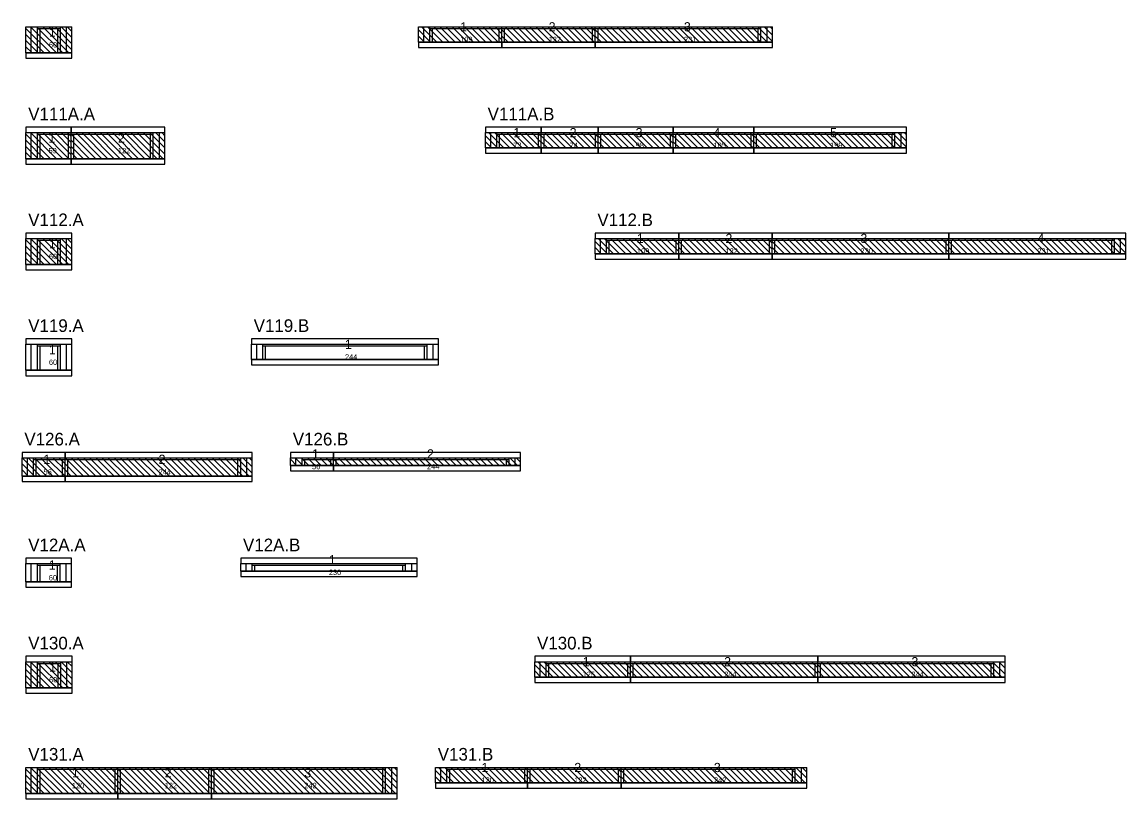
# Model space of a CAD drawing. Header units: metres. Extents: x -10 to 74425, y -2037 to 26.
# Drawn here: x 5454 to 6893, y -1995 to -982 of the extents above; entities that cross this region are included whole.
import ezdxf

# ---------------------------------------------------------------- set-up
doc = ezdxf.new("R2010")
doc.units = ezdxf.units.M
doc.layers.add('VIGAS', color=7, linetype='Continuous')

msp = doc.modelspace()

# ---------------------------------------------------------------- linework, layer by layer
at = {"layer": 'VIGAS'}
for p, q in [((5459.2, -988), (5519.2, -988)), ((5459.2, -1022), (5459.2, -988)), ((5491.2, -1022), (5459.2, -990)), ((5499.2, -1022), (5465.2, -988)), ((5466.2, -1022), (5466.2, -988)), ((5507.2, -1022), (5473.2, -988)), ((5474.2, -1022), (5474.2, -988)), ((5474.2, -990.2), (5504.2, -990.2)), ((5477.7, -1022), (5477.7, -990.2)), ((5515.2, -1022), (5481.2, -988)), ((5519.2, -1018), (5489.2, -988)), ((5519.2, -1010), (5497.2, -988)), ((5500.7, -1022), (5500.7, -990.2)), ((5504.2, -1022), (5504.2, -988)), ((5519.2, -1002), (5505.2, -988)), ((5512.2, -1022), (5512.2, -988)), ((5519.2, -994), (5513.2, -988)), ((5519.2, -1022), (5519.2, -988)), ((5970.9, -988), (6079.9, -988)), ((5970.9, -1008), (5970.9, -988)), ((5986.9, -1008), (5970.9, -992)), ((5994.9, -1008), (5974.9, -988)), ((5977.9, -1008), (5977.9, -988)), ((6002.9, -1008), (5982.9, -988)), ((5985.9, -1008), (5985.9, -988)), ((5985.9, -990.2), (6079.9, -990.2)), ((5989.4, -1008), (5989.4, -990.2)), ((6010.9, -1008), (5990.9, -988)), ((6018.9, -1008), (5998.9, -988)), ((6026.9, -1008), (6006.9, -988)), ((6034.9, -1008), (6014.9, -988)), ((6042.9, -1008), (6022.9, -988)), ((6050.9, -1008), (6030.9, -988)), ((6058.9, -1008), (6038.9, -988)), ((6066.9, -1008), (6046.9, -988)), ((6074.9, -1008), (6054.9, -988)), ((6079.9, -1005), (6062.9, -988)), ((6079.9, -997), (6070.9, -988)), ((6076.4, -1008), (6076.4, -990.2)), ((6079.9, -989), (6078.9, -988)), ((6079.9, -1008), (6079.9, -988)), ((6079.9, -1008), (6079.9, -988)), ((6079.9, -988), (6201.6, -988)), ((6079.9, -1008), (6079.9, -988)), ((6079.9, -1008), (6079.9, -988)), ((6079.9, -1008), (6079.9, -988)), ((6079.9, -990.2), (6201.6, -990.2)), ((6095.9, -1008), (6079.9, -992)), ((6083.4, -1008), (6083.4, -990.2)), ((6103.9, -1008), (6083.9, -988)), ((6111.9, -1008), (6091.9, -988)), ((6119.9, -1008), (6099.9, -988)), ((6127.9, -1008), (6107.9, -988)), ((6135.9, -1008), (6115.9, -988)), ((6143.9, -1008), (6123.9, -988)), ((6151.9, -1008), (6131.9, -988)), ((6159.9, -1008), (6139.9, -988)), ((6167.9, -1008), (6147.9, -988)), ((6175.9, -1008), (6155.9, -988)), ((6183.9, -1008), (6163.9, -988)), ((6191.9, -1008), (6171.9, -988)), ((6199.9, -1008), (6179.9, -988)), ((6201.6, -1001.7), (6187.9, -988)), ((6201.6, -993.7), (6195.9, -988)), ((6198.1, -1008), (6198.1, -990.2)), ((6201.6, -1008), (6201.6, -988)), ((6201.6, -1008), (6201.6, -988)), ((6201.6, -988), (6432.6, -988)), ((6201.6, -1008), (6201.6, -988)), ((6201.6, -1008), (6201.6, -988)), ((6201.6, -1008), (6201.6, -988)), ((6201.6, -990.2), (6417.6, -990.2)), ((6217.6, -1008), (6201.6, -992)), ((6205.1, -1008), (6205.1, -990.2)), ((6225.6, -1008), (6205.6, -988)), ((6233.6, -1008), (6213.6, -988)), ((6241.6, -1008), (6221.6, -988)), ((6249.6, -1008), (6229.6, -988)), ((6257.6, -1008), (6237.6, -988)), ((6265.6, -1008), (6245.6, -988)), ((6273.6, -1008), (6253.6, -988)), ((6281.6, -1008), (6261.6, -988)), ((6289.6, -1008), (6269.6, -988)), ((6297.6, -1008), (6277.6, -988)), ((6305.6, -1008), (6285.6, -988)), ((6313.6, -1008), (6293.6, -988)), ((6321.6, -1008), (6301.6, -988)), ((6329.6, -1008), (6309.6, -988)), ((6337.6, -1008), (6317.6, -988)), ((6345.6, -1008), (6325.6, -988)), ((6353.6, -1008), (6333.6, -988)), ((6361.6, -1008), (6341.6, -988)), ((6369.6, -1008), (6349.6, -988)), ((6377.6, -1008), (6357.6, -988)), ((6385.6, -1008), (6365.6, -988)), ((6393.6, -1008), (6373.6, -988)), ((6401.6, -1008), (6381.6, -988)), ((6409.6, -1008), (6389.6, -988)), ((6417.6, -1008), (6397.6, -988)), ((6425.6, -1008), (6405.6, -988)), ((6432.6, -1007), (6413.6, -988)), ((6414.1, -1008), (6414.1, -990.2)), ((6417.6, -1008), (6417.6, -988)), ((6432.6, -999), (6421.6, -988)), ((6425.6, -1008), (6425.6, -988)), ((6432.6, -991), (6429.6, -988)), ((6432.6, -1008), (6432.6, -988)), ((5483.2, -1022), (5459.2, -998)), ((5475.2, -1022), (5459.2, -1006)), ((5978.9, -1008), (5970.9, -1000)), ((6087.9, -1008), (6079.9, -1000)), ((6209.6, -1008), (6201.6, -1000)), ((5467.2, -1022), (5459.2, -1014)), ((5970.9, -1008), (6079.9, -1008)), ((5970.9, -1008), (5970.9, -1008)), ((5985.9, -1008), (5989.4, -1008)), ((6076.4, -1008), (6079.9, -1008)), ((6079.9, -1008), (6201.6, -1008)), ((6079.9, -1008), (6083.4, -1008)), ((6079.9, -1008), (6079.9, -1008)), ((6198.1, -1008), (6201.6, -1008)), ((6201.6, -1008), (6432.6, -1008)), ((6201.6, -1008), (6205.1, -1008)), ((6201.6, -1008), (6201.6, -1008)), ((6414.1, -1008), (6417.6, -1008)), ((5459.2, -1022), (5519.2, -1022)), ((5459.2, -1022), (5459.2, -1022)), ((5474.2, -1022), (5477.7, -1022)), ((5500.7, -1022), (5504.2, -1022)), ((5459.2, -1126), (5518.2, -1126)), ((5459.2, -1160), (5459.2, -1126)), ((5491.2, -1160), (5459.2, -1128)), ((5483.2, -1160), (5459.2, -1136)), ((5499.2, -1160), (5465.2, -1126)), ((5466.2, -1160), (5466.2, -1126)), ((5507.2, -1160), (5473.2, -1126)), ((5474.2, -1160), (5474.2, -1126)), ((5474.2, -1128.2), (5518.2, -1128.2)), ((5477.7, -1160), (5477.7, -1128.2)), ((5515.2, -1160), (5481.2, -1126)), ((5518.2, -1155), (5489.2, -1126)), ((5518.2, -1147), (5497.2, -1126)), ((5518.2, -1139), (5505.2, -1126)), ((5518.2, -1131), (5513.2, -1126)), ((5514.7, -1160), (5514.7, -1128.2)), ((5518.2, -1160), (5518.2, -1126)), ((5518.2, -1160), (5518.2, -1126)), ((5518.2, -1126), (5640.2, -1126)), ((5518.2, -1160), (5518.2, -1126)), ((5518.2, -1160), (5518.2, -1126)), ((5518.2, -1160), (5518.2, -1126)), ((5550.2, -1160), (5518.2, -1128)), ((5518.2, -1128.2), (5625.2, -1128.2)), ((5542.2, -1160), (5518.2, -1136)), ((5521.7, -1160), (5521.7, -1128.2)), ((5558.2, -1160), (5524.2, -1126)), ((5566.2, -1160), (5532.2, -1126)), ((5574.2, -1160), (5540.2, -1126)), ((5582.2, -1160), (5548.2, -1126)), ((5590.2, -1160), (5556.2, -1126)), ((5598.2, -1160), (5564.2, -1126)), ((5606.2, -1160), (5572.2, -1126)), ((5614.2, -1160), (5580.2, -1126)), ((5622.2, -1160), (5588.2, -1126)), ((5630.2, -1160), (5596.2, -1126)), ((5638.2, -1160), (5604.2, -1126)), ((5640.2, -1154), (5612.2, -1126)), ((5640.2, -1146), (5620.2, -1126)), ((5621.7, -1160), (5621.7, -1128.2)), ((5625.2, -1160), (5625.2, -1126)), ((5640.2, -1138), (5628.2, -1126)), ((5633.2, -1160), (5633.2, -1126)), ((5640.2, -1130), (5636.2, -1126)), ((5640.2, -1160), (5640.2, -1126)), ((6058.2, -1126), (6131.2, -1126)), ((6058.2, -1146), (6058.2, -1126)), ((6074.2, -1146), (6058.2, -1130)), ((6082.2, -1146), (6062.2, -1126)), ((6065.2, -1146), (6065.2, -1126)), ((6090.2, -1146), (6070.2, -1126)), ((6073.2, -1146), (6073.2, -1126)), ((6073.2, -1128.2), (6131.2, -1128.2)), ((6076.7, -1146), (6076.7, -1128.2)), ((6098.2, -1146), (6078.2, -1126)), ((6106.2, -1146), (6086.2, -1126)), ((6114.2, -1146), (6094.2, -1126)), ((6122.2, -1146), (6102.2, -1126)), ((6130.2, -1146), (6110.2, -1126)), ((6131.2, -1139), (6118.2, -1126)), ((6131.2, -1131), (6126.2, -1126)), ((6127.7, -1146), (6127.7, -1128.2)), ((6131.2, -1146), (6131.2, -1126)), ((6131.2, -1146), (6131.2, -1126)), ((6131.2, -1126), (6205.2, -1126)), ((6131.2, -1146), (6131.2, -1126)), ((6131.2, -1146), (6131.2, -1126)), ((6131.2, -1146), (6131.2, -1126)), ((6131.2, -1128.2), (6205.2, -1128.2)), ((6147.2, -1146), (6131.2, -1130)), ((6134.7, -1146), (6134.7, -1128.2)), ((6155.2, -1146), (6135.2, -1126)), ((6163.2, -1146), (6143.2, -1126)), ((6171.2, -1146), (6151.2, -1126)), ((6179.2, -1146), (6159.2, -1126)), ((6187.2, -1146), (6167.2, -1126)), ((6195.2, -1146), (6175.2, -1126)), ((6203.2, -1146), (6183.2, -1126)), ((6205.2, -1140), (6191.2, -1126)), ((6205.2, -1132), (6199.2, -1126)), ((6201.7, -1146), (6201.7, -1128.2)), ((6205.2, -1146), (6205.2, -1126)), ((6205.2, -1146), (6205.2, -1126)), ((6205.2, -1126), (6303.2, -1126)), ((6205.2, -1146), (6205.2, -1126)), ((6205.2, -1146), (6205.2, -1126)), ((6205.2, -1146), (6205.2, -1126)), ((6205.2, -1128.2), (6303.2, -1128.2)), ((6221.2, -1146), (6205.2, -1130)), ((6208.7, -1146), (6208.7, -1128.2)), ((6229.2, -1146), (6209.2, -1126)), ((6237.2, -1146), (6217.2, -1126)), ((6245.2, -1146), (6225.2, -1126)), ((6253.2, -1146), (6233.2, -1126)), ((6261.2, -1146), (6241.2, -1126)), ((6269.2, -1146), (6249.2, -1126)), ((6277.2, -1146), (6257.2, -1126)), ((6285.2, -1146), (6265.2, -1126)), ((6293.2, -1146), (6273.2, -1126)), ((6301.2, -1146), (6281.2, -1126)), ((6303.2, -1140), (6289.2, -1126)), ((6303.2, -1132), (6297.2, -1126)), ((6299.7, -1146), (6299.7, -1128.2)), ((6303.2, -1146), (6303.2, -1126)), ((6303.2, -1146), (6303.2, -1126)), ((6303.2, -1126), (6408.2, -1126)), ((6303.2, -1146), (6303.2, -1126)), ((6303.2, -1146), (6303.2, -1126)), ((6303.2, -1146), (6303.2, -1126)), ((6303.2, -1128.2), (6408.2, -1128.2)), ((6319.2, -1146), (6303.2, -1130)), ((6306.7, -1146), (6306.7, -1128.2)), ((6327.2, -1146), (6307.2, -1126)), ((6335.2, -1146), (6315.2, -1126)), ((6343.2, -1146), (6323.2, -1126)), ((6351.2, -1146), (6331.2, -1126)), ((6359.2, -1146), (6339.2, -1126)), ((6367.2, -1146), (6347.2, -1126)), ((6375.2, -1146), (6355.2, -1126)), ((6383.2, -1146), (6363.2, -1126)), ((6391.2, -1146), (6371.2, -1126)), ((6399.2, -1146), (6379.2, -1126)), ((6407.2, -1146), (6387.2, -1126)), ((6408.2, -1139), (6395.2, -1126)), ((6408.2, -1131), (6403.2, -1126)), ((6404.7, -1146), (6404.7, -1128.2)), ((6408.2, -1146), (6408.2, -1126)), ((6408.2, -1146), (6408.2, -1126)), ((6408.2, -1126), (6607.2, -1126)), ((6408.2, -1146), (6408.2, -1126)), ((6408.2, -1146), (6408.2, -1126)), ((6408.2, -1146), (6408.2, -1126)), ((6408.2, -1128.2), (6592.2, -1128.2)), ((6424.2, -1146), (6408.2, -1130)), ((6411.7, -1146), (6411.7, -1128.2)), ((6432.2, -1146), (6412.2, -1126)), ((6440.2, -1146), (6420.2, -1126)), ((6448.2, -1146), (6428.2, -1126)), ((6456.2, -1146), (6436.2, -1126)), ((6464.2, -1146), (6444.2, -1126)), ((6472.2, -1146), (6452.2, -1126)), ((6480.2, -1146), (6460.2, -1126)), ((6488.2, -1146), (6468.2, -1126)), ((6496.2, -1146), (6476.2, -1126)), ((6504.2, -1146), (6484.2, -1126)), ((6512.2, -1146), (6492.2, -1126)), ((6520.2, -1146), (6500.2, -1126)), ((6528.2, -1146), (6508.2, -1126)), ((6536.2, -1146), (6516.2, -1126)), ((6544.2, -1146), (6524.2, -1126)), ((6552.2, -1146), (6532.2, -1126)), ((6560.2, -1146), (6540.2, -1126)), ((6568.2, -1146), (6548.2, -1126)), ((6576.2, -1146), (6556.2, -1126)), ((6584.2, -1146), (6564.2, -1126)), ((6592.2, -1146), (6572.2, -1126)), ((6600.2, -1146), (6580.2, -1126)), ((6607.2, -1145), (6588.2, -1126)), ((6588.7, -1146), (6588.7, -1128.2)), ((6592.2, -1146), (6592.2, -1126)), ((6607.2, -1137), (6596.2, -1126)), ((6600.2, -1146), (6600.2, -1126)), ((6607.2, -1129), (6604.2, -1126)), ((6607.2, -1146), (6607.2, -1126)), ((5475.2, -1160), (5459.2, -1144)), ((5534.2, -1160), (5518.2, -1144)), ((6066.2, -1146), (6058.2, -1138)), ((6058.2, -1146), (6131.2, -1146)), ((6058.2, -1146), (6058.2, -1146)), ((6073.2, -1146), (6076.7, -1146)), ((6127.7, -1146), (6131.2, -1146)), ((6139.2, -1146), (6131.2, -1138)), ((6131.2, -1146), (6205.2, -1146)), ((6131.2, -1146), (6134.7, -1146)), ((6131.2, -1146), (6131.2, -1146)), ((6201.7, -1146), (6205.2, -1146)), ((6213.2, -1146), (6205.2, -1138)), ((6205.2, -1146), (6303.2, -1146)), ((6205.2, -1146), (6208.7, -1146)), ((6205.2, -1146), (6205.2, -1146)), ((6299.7, -1146), (6303.2, -1146)), ((6311.2, -1146), (6303.2, -1138)), ((6303.2, -1146), (6408.2, -1146)), ((6303.2, -1146), (6306.7, -1146)), ((6303.2, -1146), (6303.2, -1146)), ((6404.7, -1146), (6408.2, -1146)), ((6416.2, -1146), (6408.2, -1138)), ((6408.2, -1146), (6607.2, -1146)), ((6408.2, -1146), (6411.7, -1146)), ((6408.2, -1146), (6408.2, -1146)), ((6588.7, -1146), (6592.2, -1146)), ((5467.2, -1160), (5459.2, -1152)), ((5459.2, -1160), (5518.2, -1160)), ((5459.2, -1160), (5459.2, -1160)), ((5474.2, -1160), (5477.7, -1160)), ((5514.7, -1160), (5518.2, -1160)), ((5526.2, -1160), (5518.2, -1152)), ((5518.2, -1160), (5640.2, -1160)), ((5518.2, -1160), (5521.7, -1160)), ((5518.2, -1160), (5518.2, -1160)), ((5621.7, -1160), (5625.2, -1160)), ((5459.2, -1264), (5519.2, -1264)), ((5459.2, -1298), (5459.2, -1264)), ((5491.2, -1298), (5459.2, -1266)), ((5499.2, -1298), (5465.2, -1264)), ((5466.2, -1298), (5466.2, -1264)), ((5507.2, -1298), (5473.2, -1264)), ((5474.2, -1298), (5474.2, -1264)), ((5474.2, -1266.2), (5504.2, -1266.2)), ((5477.7, -1298), (5477.7, -1266.2)), ((5515.2, -1298), (5481.2, -1264)), ((5519.2, -1294), (5489.2, -1264)), ((5519.2, -1286), (5497.2, -1264)), ((5500.7, -1298), (5500.7, -1266.2)), ((5504.2, -1298), (5504.2, -1264)), ((5519.2, -1278), (5505.2, -1264)), ((5512.2, -1298), (5512.2, -1264)), ((5519.2, -1270), (5513.2, -1264)), ((5519.2, -1298), (5519.2, -1264)), ((6201.3, -1264), (6310.3, -1264)), ((6201.3, -1284), (6201.3, -1264)), ((6225.3, -1284), (6205.3, -1264)), ((6208.3, -1284), (6208.3, -1264)), ((6233.3, -1284), (6213.3, -1264)), ((6216.3, -1284), (6216.3, -1264)), ((6216.3, -1266.2), (6310.3, -1266.2)), ((6219.8, -1284), (6219.8, -1266.2)), ((6241.3, -1284), (6221.3, -1264)), ((6249.3, -1284), (6229.3, -1264)), ((6257.3, -1284), (6237.3, -1264)), ((6265.3, -1284), (6245.3, -1264)), ((6273.3, -1284), (6253.3, -1264)), ((6281.3, -1284), (6261.3, -1264)), ((6289.3, -1284), (6269.3, -1264)), ((6297.3, -1284), (6277.3, -1264)), ((6305.3, -1284), (6285.3, -1264)), ((6310.3, -1281), (6293.3, -1264)), ((6310.3, -1273), (6301.3, -1264)), ((6306.8, -1284), (6306.8, -1266.2)), ((6310.3, -1265), (6309.3, -1264)), ((6310.3, -1284), (6310.3, -1264)), ((6310.3, -1284), (6310.3, -1264)), ((6310.3, -1264), (6432.3, -1264)), ((6310.3, -1284), (6310.3, -1264)), ((6310.3, -1284), (6310.3, -1264)), ((6310.3, -1284), (6310.3, -1264)), ((6310.3, -1266.2), (6432.3, -1266.2)), ((6313.8, -1284), (6313.8, -1266.2)), ((6334.3, -1284), (6314.3, -1264)), ((6342.3, -1284), (6322.3, -1264)), ((6350.3, -1284), (6330.3, -1264)), ((6358.3, -1284), (6338.3, -1264)), ((6366.3, -1284), (6346.3, -1264)), ((6374.3, -1284), (6354.3, -1264)), ((6382.3, -1284), (6362.3, -1264)), ((6390.3, -1284), (6370.3, -1264)), ((6398.3, -1284), (6378.3, -1264)), ((6406.3, -1284), (6386.3, -1264)), ((6414.3, -1284), (6394.3, -1264)), ((6422.3, -1284), (6402.3, -1264)), ((6430.3, -1284), (6410.3, -1264)), ((6432.3, -1278), (6418.3, -1264)), ((6432.3, -1270), (6426.3, -1264)), ((6428.8, -1284), (6428.8, -1266.2)), ((6432.3, -1284), (6432.3, -1264)), ((6432.3, -1284), (6432.3, -1264)), ((6432.3, -1264), (6662.4, -1264)), ((6432.3, -1284), (6432.3, -1264)), ((6432.3, -1284), (6432.3, -1264)), ((6432.3, -1284), (6432.3, -1264)), ((6432.3, -1266.2), (6662.4, -1266.2)), ((6435.8, -1284), (6435.8, -1266.2)), ((6456.3, -1284), (6436.3, -1264)), ((6464.3, -1284), (6444.3, -1264)), ((6472.3, -1284), (6452.3, -1264)), ((6480.3, -1284), (6460.3, -1264)), ((6488.3, -1284), (6468.3, -1264)), ((6496.3, -1284), (6476.3, -1264)), ((6504.3, -1284), (6484.3, -1264)), ((6512.3, -1284), (6492.3, -1264)), ((6520.3, -1284), (6500.3, -1264)), ((6528.3, -1284), (6508.3, -1264)), ((6536.3, -1284), (6516.3, -1264)), ((6544.3, -1284), (6524.3, -1264)), ((6552.3, -1284), (6532.3, -1264)), ((6560.3, -1284), (6540.3, -1264)), ((6568.3, -1284), (6548.3, -1264)), ((6576.3, -1284), (6556.3, -1264)), ((6584.3, -1284), (6564.3, -1264)), ((6592.3, -1284), (6572.3, -1264)), ((6600.3, -1284), (6580.3, -1264)), ((6608.3, -1284), (6588.3, -1264)), ((6616.3, -1284), (6596.3, -1264)), ((6624.3, -1284), (6604.3, -1264)), ((6632.3, -1284), (6612.3, -1264)), ((6640.3, -1284), (6620.3, -1264)), ((6648.3, -1284), (6628.3, -1264)), ((6656.3, -1284), (6636.3, -1264)), ((6662.4, -1282.1), (6644.3, -1264)), ((6662.4, -1274.1), (6652.3, -1264)), ((6658.9, -1284), (6658.9, -1266.2)), ((6662.4, -1266.1), (6660.3, -1264)), ((6662.4, -1284), (6662.4, -1264)), ((6662.4, -1284), (6662.4, -1264)), ((6662.4, -1264), (6893.4, -1264)), ((6662.4, -1284), (6662.4, -1264)), ((6662.4, -1284), (6662.4, -1264)), ((6662.4, -1284), (6662.4, -1264)), ((6662.4, -1266.2), (6878.4, -1266.2)), ((6665.9, -1284), (6665.9, -1266.2)), ((6686.4, -1284), (6666.4, -1264)), ((6694.4, -1284), (6674.4, -1264)), ((6702.4, -1284), (6682.4, -1264)), ((6710.4, -1284), (6690.4, -1264)), ((6718.4, -1284), (6698.4, -1264)), ((6726.4, -1284), (6706.4, -1264)), ((6734.4, -1284), (6714.4, -1264)), ((6742.4, -1284), (6722.4, -1264)), ((6750.4, -1284), (6730.4, -1264)), ((6758.4, -1284), (6738.4, -1264)), ((6766.4, -1284), (6746.4, -1264)), ((6774.4, -1284), (6754.4, -1264)), ((6782.4, -1284), (6762.4, -1264)), ((6790.4, -1284), (6770.4, -1264)), ((6798.4, -1284), (6778.4, -1264)), ((6806.4, -1284), (6786.4, -1264)), ((6814.4, -1284), (6794.4, -1264)), ((6822.4, -1284), (6802.4, -1264)), ((6830.4, -1284), (6810.4, -1264)), ((6838.4, -1284), (6818.4, -1264)), ((6846.4, -1284), (6826.4, -1264)), ((6854.4, -1284), (6834.4, -1264)), ((6862.4, -1284), (6842.4, -1264)), ((6870.4, -1284), (6850.4, -1264)), ((6878.4, -1284), (6858.4, -1264)), ((6886.4, -1284), (6866.4, -1264)), ((6893.4, -1283), (6874.4, -1264)), ((6874.9, -1284), (6874.9, -1266.2)), ((6878.4, -1284), (6878.4, -1264)), ((6893.4, -1275), (6882.4, -1264)), ((6886.4, -1284), (6886.4, -1264)), ((6893.4, -1267), (6890.4, -1264)), ((6893.4, -1284), (6893.4, -1264)), ((5483.2, -1298), (5459.2, -1274)), ((6217.3, -1284), (6201.3, -1268)), ((6209.3, -1284), (6201.3, -1276)), ((6326.3, -1284), (6310.3, -1268)), ((6318.3, -1284), (6310.3, -1276)), ((6448.3, -1284), (6432.3, -1268)), ((6440.3, -1284), (6432.3, -1276)), ((6678.4, -1284), (6662.4, -1268)), ((6670.4, -1284), (6662.4, -1276)), ((5475.2, -1298), (5459.2, -1282)), ((5467.2, -1298), (5459.2, -1290)), ((6201.3, -1284), (6310.3, -1284)), ((6201.3, -1284), (6201.3, -1284)), ((6216.3, -1284), (6219.8, -1284)), ((6306.8, -1284), (6310.3, -1284)), ((6310.3, -1284), (6432.3, -1284)), ((6310.3, -1284), (6313.8, -1284)), ((6310.3, -1284), (6310.3, -1284)), ((6428.8, -1284), (6432.3, -1284)), ((6432.3, -1284), (6662.4, -1284)), ((6432.3, -1284), (6435.8, -1284)), ((6432.3, -1284), (6432.3, -1284)), ((6658.9, -1284), (6662.4, -1284)), ((6662.4, -1284), (6893.4, -1284)), ((6662.4, -1284), (6665.9, -1284)), ((6662.4, -1284), (6662.4, -1284)), ((6874.9, -1284), (6878.4, -1284)), ((5459.2, -1298), (5519.2, -1298)), ((5459.2, -1298), (5459.2, -1298)), ((5474.2, -1298), (5477.7, -1298)), ((5500.7, -1298), (5504.2, -1298)), ((5459.2, -1402), (5519.2, -1402)), ((5459.2, -1436), (5459.2, -1402)), ((5466.2, -1436), (5466.2, -1402)), ((5474.2, -1436), (5474.2, -1402)), ((5474.2, -1404.2), (5504.2, -1404.2)), ((5477.7, -1436), (5477.7, -1404.2)), ((5500.7, -1436), (5500.7, -1404.2)), ((5504.2, -1436), (5504.2, -1402)), ((5512.2, -1436), (5512.2, -1402)), ((5519.2, -1436), (5519.2, -1402)), ((5753.2, -1402), (5997.2, -1402)), ((5753.2, -1422), (5753.2, -1402)), ((5760.2, -1422), (5760.2, -1402)), ((5768.2, -1422), (5768.2, -1402)), ((5768.2, -1404.2), (5982.2, -1404.2)), ((5771.7, -1422), (5771.7, -1404.2)), ((5978.7, -1422), (5978.7, -1404.2)), ((5982.2, -1422), (5982.2, -1402)), ((5990.2, -1422), (5990.2, -1402)), ((5997.2, -1422), (5997.2, -1402)), ((5753.2, -1422), (5997.2, -1422)), ((5768.2, -1422), (5771.7, -1422)), ((5978.7, -1422), (5982.2, -1422)), ((5459.2, -1436), (5519.2, -1436)), ((5474.2, -1436), (5477.7, -1436)), ((5500.7, -1436), (5504.2, -1436)), ((5454.2, -1550), (5510.2, -1550)), ((5454.2, -1574), (5454.2, -1550)), ((5478.2, -1574), (5454.2, -1550)), ((5461.2, -1574), (5461.2, -1550)), ((5486.2, -1574), (5462.2, -1550)), ((5469.2, -1574), (5469.2, -1550)), ((5469.2, -1552.2), (5510.2, -1552.2)), ((5494.2, -1574), (5470.2, -1550)), ((5472.7, -1574), (5472.7, -1552.2)), ((5502.2, -1574), (5478.2, -1550)), ((5510.2, -1574), (5486.2, -1550)), ((5510.2, -1566), (5494.2, -1550)), ((5510.2, -1558), (5502.2, -1550)), ((5506.7, -1574), (5506.7, -1552.2)), ((5510.2, -1574), (5510.2, -1550)), ((5510.2, -1574), (5510.2, -1550)), ((5510.2, -1550), (5754.2, -1550)), ((5510.2, -1574), (5510.2, -1550)), ((5510.2, -1574), (5510.2, -1550)), ((5510.2, -1574), (5510.2, -1550)), ((5510.2, -1550), (5510.2, -1550)), ((5534.2, -1574), (5510.2, -1550)), ((5510.2, -1552.2), (5739.2, -1552.2)), ((5513.7, -1574), (5513.7, -1552.2)), ((5542.2, -1574), (5518.2, -1550)), ((5550.2, -1574), (5526.2, -1550)), ((5558.2, -1574), (5534.2, -1550)), ((5566.2, -1574), (5542.2, -1550)), ((5574.2, -1574), (5550.2, -1550)), ((5582.2, -1574), (5558.2, -1550)), ((5590.2, -1574), (5566.2, -1550)), ((5598.2, -1574), (5574.2, -1550)), ((5606.2, -1574), (5582.2, -1550)), ((5614.2, -1574), (5590.2, -1550)), ((5622.2, -1574), (5598.2, -1550)), ((5630.2, -1574), (5606.2, -1550)), ((5638.2, -1574), (5614.2, -1550)), ((5646.2, -1574), (5622.2, -1550)), ((5654.2, -1574), (5630.2, -1550)), ((5662.2, -1574), (5638.2, -1550)), ((5670.2, -1574), (5646.2, -1550)), ((5678.2, -1574), (5654.2, -1550)), ((5686.2, -1574), (5662.2, -1550)), ((5694.2, -1574), (5670.2, -1550)), ((5702.2, -1574), (5678.2, -1550)), ((5710.2, -1574), (5686.2, -1550)), ((5718.2, -1574), (5694.2, -1550)), ((5726.2, -1574), (5702.2, -1550)), ((5734.2, -1574), (5710.2, -1550)), ((5742.2, -1574), (5718.2, -1550)), ((5750.2, -1574), (5726.2, -1550)), ((5754.2, -1570), (5734.2, -1550)), ((5735.7, -1574), (5735.7, -1552.2)), ((5739.2, -1574), (5739.2, -1550)), ((5754.2, -1562), (5742.2, -1550)), ((5747.2, -1574), (5747.2, -1550)), ((5754.2, -1554), (5750.2, -1550)), ((5754.2, -1574), (5754.2, -1550)), ((5804.2, -1550), (5860.2, -1550)), ((5804.2, -1560), (5804.2, -1550)), ((5812.2, -1560), (5804.2, -1552)), ((5820.2, -1560), (5810.2, -1550)), ((5811.2, -1560), (5811.2, -1550)), ((5828.2, -1560), (5818.2, -1550)), ((5819.2, -1560), (5819.2, -1550)), ((5819.2, -1552.2), (5860.2, -1552.2)), ((5822.7, -1560), (5822.7, -1552.2)), ((5836.2, -1560), (5826.2, -1550)), ((5844.2, -1560), (5834.2, -1550)), ((5852.2, -1560), (5842.2, -1550)), ((5860.2, -1560), (5850.2, -1550)), ((5856.7, -1560), (5856.7, -1552.2)), ((5860.2, -1552), (5858.2, -1550)), ((5860.2, -1560), (5860.2, -1550)), ((5860.2, -1560), (5860.2, -1550)), ((5860.2, -1550), (6104.2, -1550)), ((5860.2, -1560), (5860.2, -1550)), ((5860.2, -1560), (5860.2, -1550)), ((5860.2, -1560), (5860.2, -1550)), ((5868.2, -1560), (5860.2, -1552)), ((5860.2, -1552.2), (6089.2, -1552.2)), ((5863.7, -1560), (5863.7, -1552.2)), ((5876.2, -1560), (5866.2, -1550)), ((5884.2, -1560), (5874.2, -1550)), ((5892.2, -1560), (5882.2, -1550)), ((5900.2, -1560), (5890.2, -1550)), ((5908.2, -1560), (5898.2, -1550)), ((5916.2, -1560), (5906.2, -1550)), ((5924.2, -1560), (5914.2, -1550)), ((5932.2, -1560), (5922.2, -1550)), ((5940.2, -1560), (5930.2, -1550)), ((5948.2, -1560), (5938.2, -1550)), ((5956.2, -1560), (5946.2, -1550)), ((5964.2, -1560), (5954.2, -1550)), ((5972.2, -1560), (5962.2, -1550)), ((5980.2, -1560), (5970.2, -1550)), ((5988.2, -1560), (5978.2, -1550)), ((5996.2, -1560), (5986.2, -1550)), ((6004.2, -1560), (5994.2, -1550)), ((6012.2, -1560), (6002.2, -1550)), ((6020.2, -1560), (6010.2, -1550)), ((6028.2, -1560), (6018.2, -1550)), ((6036.2, -1560), (6026.2, -1550)), ((6044.2, -1560), (6034.2, -1550)), ((6052.2, -1560), (6042.2, -1550)), ((6060.2, -1560), (6050.2, -1550)), ((6068.2, -1560), (6058.2, -1550)), ((6076.2, -1560), (6066.2, -1550)), ((6084.2, -1560), (6074.2, -1550)), ((6092.2, -1560), (6082.2, -1550)), ((6085.7, -1560), (6085.7, -1552.2)), ((6089.2, -1560), (6089.2, -1550)), ((6100.2, -1560), (6090.2, -1550)), ((6097.2, -1560), (6097.2, -1550)), ((6104.2, -1556), (6098.2, -1550)), ((6104.2, -1560), (6104.2, -1550)), ((5470.2, -1574), (5454.2, -1558)), ((5462.2, -1574), (5454.2, -1566)), ((5526.2, -1574), (5510.2, -1558)), ((5518.2, -1574), (5510.2, -1566)), ((5804.2, -1560), (5860.2, -1560)), ((5804.2, -1560), (5804.2, -1560)), ((5819.2, -1560), (5822.7, -1560)), ((5856.7, -1560), (5860.2, -1560)), ((5860.2, -1560), (6104.2, -1560)), ((5860.2, -1560), (5863.7, -1560)), ((5860.2, -1560), (5860.2, -1560)), ((6085.7, -1560), (6089.2, -1560)), ((5454.2, -1574), (5510.2, -1574)), ((5454.2, -1574), (5454.2, -1574)), ((5469.2, -1574), (5472.7, -1574)), ((5506.7, -1574), (5510.2, -1574)), ((5510.2, -1574), (5754.2, -1574)), ((5510.2, -1574), (5513.7, -1574)), ((5510.2, -1574), (5510.2, -1574)), ((5735.7, -1574), (5739.2, -1574)), ((5459.2, -1688), (5518.8, -1688)), ((5459.2, -1712), (5459.2, -1688)), ((5466.2, -1712), (5466.2, -1688)), ((5474.2, -1712), (5474.2, -1688)), ((5474.2, -1690.2), (5503.8, -1690.2)), ((5477.7, -1712), (5477.7, -1690.2)), ((5500.3, -1712), (5500.3, -1690.2)), ((5503.8, -1712), (5503.8, -1688)), ((5511.8, -1712), (5511.8, -1688)), ((5518.8, -1712), (5518.8, -1688)), ((5739.2, -1688), (5969.2, -1688)), ((5739.2, -1698), (5739.2, -1688)), ((5739.2, -1698), (5969.2, -1698)), ((5746.2, -1698), (5746.2, -1688)), ((5754.2, -1698), (5754.2, -1688)), ((5754.2, -1690.2), (5954.2, -1690.2)), ((5754.2, -1698), (5757.7, -1698)), ((5757.7, -1698), (5757.7, -1690.2)), ((5950.7, -1698), (5950.7, -1690.2)), ((5950.7, -1698), (5954.2, -1698)), ((5954.2, -1698), (5954.2, -1688)), ((5962.2, -1698), (5962.2, -1688)), ((5969.2, -1698), (5969.2, -1688)), ((5459.2, -1712), (5518.8, -1712)), ((5474.2, -1712), (5477.7, -1712)), ((5500.3, -1712), (5503.8, -1712)), ((5459.2, -1816), (5519.7, -1816)), ((5459.2, -1850), (5459.2, -1816)), ((5491.2, -1850), (5459.2, -1818)), ((5483.2, -1850), (5459.2, -1826)), ((5499.2, -1850), (5465.2, -1816)), ((5466.2, -1850), (5466.2, -1816)), ((5507.2, -1850), (5473.2, -1816)), ((5474.2, -1850), (5474.2, -1816)), ((5474.2, -1818.2), (5504.7, -1818.2)), ((5477.7, -1850), (5477.7, -1818.2)), ((5515.2, -1850), (5481.2, -1816)), ((5519.7, -1846.5), (5489.2, -1816)), ((5519.7, -1838.5), (5497.2, -1816)), ((5501.2, -1850), (5501.2, -1818.2)), ((5504.7, -1850), (5504.7, -1816)), ((5519.7, -1830.5), (5505.2, -1816)), ((5512.7, -1850), (5512.7, -1816)), ((5519.7, -1822.5), (5513.2, -1816)), ((5519.7, -1850), (5519.7, -1816)), ((6122.6, -1816), (6247.6, -1816)), ((6122.6, -1836), (6122.6, -1816)), ((6138.6, -1836), (6122.6, -1820)), ((6146.6, -1836), (6126.6, -1816)), ((6129.6, -1836), (6129.6, -1816)), ((6154.6, -1836), (6134.6, -1816)), ((6137.6, -1836), (6137.6, -1816)), ((6137.6, -1818.2), (6247.6, -1818.2)), ((6141.1, -1836), (6141.1, -1818.2)), ((6162.6, -1836), (6142.6, -1816)), ((6170.6, -1836), (6150.6, -1816)), ((6178.6, -1836), (6158.6, -1816)), ((6186.6, -1836), (6166.6, -1816)), ((6194.6, -1836), (6174.6, -1816)), ((6202.6, -1836), (6182.6, -1816)), ((6210.6, -1836), (6190.6, -1816)), ((6218.6, -1836), (6198.6, -1816)), ((6226.6, -1836), (6206.6, -1816)), ((6234.6, -1836), (6214.6, -1816)), ((6242.6, -1836), (6222.6, -1816)), ((6247.6, -1833), (6230.6, -1816)), ((6247.6, -1825), (6238.6, -1816)), ((6244.1, -1836), (6244.1, -1818.2)), ((6247.6, -1817), (6246.6, -1816)), ((6247.6, -1836), (6247.6, -1816)), ((6247.6, -1836), (6247.6, -1816)), ((6247.6, -1816), (6491.6, -1816)), ((6247.6, -1836), (6247.6, -1816)), ((6247.6, -1836), (6247.6, -1816)), ((6247.6, -1836), (6247.6, -1816)), ((6247.6, -1818.2), (6491.6, -1818.2)), ((6263.6, -1836), (6247.6, -1820)), ((6251.1, -1836), (6251.1, -1818.2)), ((6271.6, -1836), (6251.6, -1816)), ((6279.6, -1836), (6259.6, -1816)), ((6287.6, -1836), (6267.6, -1816)), ((6295.6, -1836), (6275.6, -1816)), ((6303.6, -1836), (6283.6, -1816)), ((6311.6, -1836), (6291.6, -1816)), ((6319.6, -1836), (6299.6, -1816)), ((6327.6, -1836), (6307.6, -1816)), ((6335.6, -1836), (6315.6, -1816)), ((6343.6, -1836), (6323.6, -1816)), ((6351.6, -1836), (6331.6, -1816)), ((6359.6, -1836), (6339.6, -1816)), ((6367.6, -1836), (6347.6, -1816)), ((6375.6, -1836), (6355.6, -1816)), ((6383.6, -1836), (6363.6, -1816)), ((6391.6, -1836), (6371.6, -1816)), ((6399.6, -1836), (6379.6, -1816)), ((6407.6, -1836), (6387.6, -1816)), ((6415.6, -1836), (6395.6, -1816)), ((6423.6, -1836), (6403.6, -1816)), ((6431.6, -1836), (6411.6, -1816)), ((6439.6, -1836), (6419.6, -1816)), ((6447.6, -1836), (6427.6, -1816)), ((6455.6, -1836), (6435.6, -1816)), ((6463.6, -1836), (6443.6, -1816)), ((6471.6, -1836), (6451.6, -1816)), ((6479.6, -1836), (6459.6, -1816)), ((6487.6, -1836), (6467.6, -1816)), ((6491.6, -1832), (6475.6, -1816)), ((6491.6, -1824), (6483.6, -1816)), ((6488.1, -1836), (6488.1, -1818.2)), ((6491.6, -1836), (6491.6, -1816)), ((6491.6, -1836), (6491.6, -1816)), ((6491.6, -1816), (6736, -1816)), ((6491.6, -1836), (6491.6, -1816)), ((6491.6, -1836), (6491.6, -1816)), ((6491.6, -1836), (6491.6, -1816)), ((6491.6, -1816), (6491.6, -1816)), ((6491.6, -1818.2), (6721, -1818.2)), ((6507.6, -1836), (6491.6, -1820)), ((6495.1, -1836), (6495.1, -1818.2)), ((6515.6, -1836), (6495.6, -1816)), ((6523.6, -1836), (6503.6, -1816)), ((6531.6, -1836), (6511.6, -1816)), ((6539.6, -1836), (6519.6, -1816)), ((6547.6, -1836), (6527.6, -1816)), ((6555.6, -1836), (6535.6, -1816)), ((6563.6, -1836), (6543.6, -1816)), ((6571.6, -1836), (6551.6, -1816)), ((6579.6, -1836), (6559.6, -1816)), ((6587.6, -1836), (6567.6, -1816)), ((6595.6, -1836), (6575.6, -1816)), ((6603.6, -1836), (6583.6, -1816)), ((6611.6, -1836), (6591.6, -1816)), ((6619.6, -1836), (6599.6, -1816)), ((6627.6, -1836), (6607.6, -1816)), ((6635.6, -1836), (6615.6, -1816)), ((6643.6, -1836), (6623.6, -1816)), ((6651.6, -1836), (6631.6, -1816)), ((6659.6, -1836), (6639.6, -1816)), ((6667.6, -1836), (6647.6, -1816)), ((6675.6, -1836), (6655.6, -1816)), ((6683.6, -1836), (6663.6, -1816)), ((6691.6, -1836), (6671.6, -1816)), ((6699.6, -1836), (6679.6, -1816)), ((6707.6, -1836), (6687.6, -1816)), ((6715.6, -1836), (6695.6, -1816)), ((6723.6, -1836), (6703.6, -1816)), ((6731.6, -1836), (6711.6, -1816)), ((6717.5, -1836), (6717.5, -1818.2)), ((6736, -1832.4), (6719.6, -1816)), ((6721, -1836), (6721, -1816)), ((6736, -1824.4), (6727.6, -1816)), ((6729, -1836), (6729, -1816)), ((6736, -1816.4), (6735.6, -1816)), ((6736, -1836), (6736, -1816)), ((5475.2, -1850), (5459.2, -1834)), ((5467.2, -1850), (5459.2, -1842)), ((6130.6, -1836), (6122.6, -1828)), ((6122.6, -1836), (6247.6, -1836)), ((6122.6, -1836), (6122.6, -1836)), ((6137.6, -1836), (6141.1, -1836)), ((6244.1, -1836), (6247.6, -1836)), ((6255.6, -1836), (6247.6, -1828)), ((6247.6, -1836), (6491.6, -1836)), ((6247.6, -1836), (6251.1, -1836)), ((6247.6, -1836), (6247.6, -1836)), ((6488.1, -1836), (6491.6, -1836)), ((6499.6, -1836), (6491.6, -1828)), ((6491.6, -1836), (6736, -1836)), ((6491.6, -1836), (6495.1, -1836)), ((6491.6, -1836), (6491.6, -1836)), ((6717.5, -1836), (6721, -1836)), ((5459.2, -1850), (5519.7, -1850)), ((5459.2, -1850), (5459.2, -1850)), ((5474.2, -1850), (5477.7, -1850)), ((5501.2, -1850), (5504.7, -1850)), ((5459.2, -1954), (5579.2, -1954)), ((5459.2, -1988), (5459.2, -1954)), ((5491.2, -1988), (5459.2, -1956)), ((5499.2, -1988), (5465.2, -1954)), ((5466.2, -1988), (5466.2, -1954)), ((5507.2, -1988), (5473.2, -1954)), ((5474.2, -1988), (5474.2, -1954)), ((5474.2, -1956.2), (5579.2, -1956.2)), ((5477.7, -1988), (5477.7, -1956.2)), ((5515.2, -1988), (5481.2, -1954)), ((5523.2, -1988), (5489.2, -1954)), ((5531.2, -1988), (5497.2, -1954)), ((5539.2, -1988), (5505.2, -1954)), ((5547.2, -1988), (5513.2, -1954)), ((5555.2, -1988), (5521.2, -1954)), ((5563.2, -1988), (5529.2, -1954)), ((5571.2, -1988), (5537.2, -1954)), ((5579.2, -1988), (5545.2, -1954)), ((5579.2, -1980), (5553.2, -1954)), ((5579.2, -1972), (5561.2, -1954)), ((5579.2, -1964), (5569.2, -1954)), ((5575.7, -1988), (5575.7, -1956.2)), ((5579.2, -1956), (5577.2, -1954)), ((5579.2, -1988), (5579.2, -1954)), ((5579.2, -1988), (5579.2, -1954)), ((5579.2, -1954), (5701.2, -1954)), ((5579.2, -1988), (5579.2, -1954)), ((5579.2, -1988), (5579.2, -1954)), ((5579.2, -1988), (5579.2, -1954)), ((5611.2, -1988), (5579.2, -1956)), ((5579.2, -1956.2), (5701.2, -1956.2)), ((5582.7, -1988), (5582.7, -1956.2)), ((5619.2, -1988), (5585.2, -1954)), ((5627.2, -1988), (5593.2, -1954)), ((5635.2, -1988), (5601.2, -1954)), ((5643.2, -1988), (5609.2, -1954)), ((5651.2, -1988), (5617.2, -1954)), ((5659.2, -1988), (5625.2, -1954)), ((5667.2, -1988), (5633.2, -1954)), ((5675.2, -1988), (5641.2, -1954)), ((5683.2, -1988), (5649.2, -1954)), ((5691.2, -1988), (5657.2, -1954)), ((5699.2, -1988), (5665.2, -1954)), ((5701.2, -1982), (5673.2, -1954)), ((5701.2, -1974), (5681.2, -1954)), ((5701.2, -1966), (5689.2, -1954)), ((5701.2, -1958), (5697.2, -1954)), ((5697.7, -1988), (5697.7, -1956.2)), ((5701.2, -1988), (5701.2, -1954)), ((5701.2, -1988), (5701.2, -1954)), ((5701.2, -1954), (5943.2, -1954)), ((5701.2, -1988), (5701.2, -1954)), ((5701.2, -1988), (5701.2, -1954)), ((5701.2, -1988), (5701.2, -1954)), ((5733.2, -1988), (5701.2, -1956)), ((5701.2, -1956.2), (5928.2, -1956.2)), ((5704.7, -1988), (5704.7, -1956.2)), ((5741.2, -1988), (5707.2, -1954)), ((5749.2, -1988), (5715.2, -1954)), ((5757.2, -1988), (5723.2, -1954)), ((5765.2, -1988), (5731.2, -1954)), ((5773.2, -1988), (5739.2, -1954)), ((5781.2, -1988), (5747.2, -1954)), ((5789.2, -1988), (5755.2, -1954)), ((5797.2, -1988), (5763.2, -1954)), ((5805.2, -1988), (5771.2, -1954)), ((5813.2, -1988), (5779.2, -1954)), ((5821.2, -1988), (5787.2, -1954)), ((5829.2, -1988), (5795.2, -1954)), ((5837.2, -1988), (5803.2, -1954)), ((5845.2, -1988), (5811.2, -1954)), ((5853.2, -1988), (5819.2, -1954)), ((5861.2, -1988), (5827.2, -1954)), ((5869.2, -1988), (5835.2, -1954)), ((5877.2, -1988), (5843.2, -1954)), ((5885.2, -1988), (5851.2, -1954)), ((5893.2, -1988), (5859.2, -1954)), ((5901.2, -1988), (5867.2, -1954)), ((5909.2, -1988), (5875.2, -1954)), ((5917.2, -1988), (5883.2, -1954)), ((5925.2, -1988), (5891.2, -1954)), ((5933.2, -1988), (5899.2, -1954)), ((5941.2, -1988), (5907.2, -1954)), ((5943.2, -1982), (5915.2, -1954)), ((5943.2, -1974), (5923.2, -1954)), ((5924.7, -1988), (5924.7, -1956.2)), ((5928.2, -1988), (5928.2, -1954)), ((5943.2, -1966), (5931.2, -1954)), ((5936.2, -1988), (5936.2, -1954)), ((5943.2, -1958), (5939.2, -1954)), ((5943.2, -1988), (5943.2, -1954)), ((5993.2, -1954), (6113.2, -1954)), ((5993.2, -1974), (5993.2, -1954)), ((6017.2, -1974), (5997.2, -1954)), ((6000.2, -1974), (6000.2, -1954)), ((6025.2, -1974), (6005.2, -1954)), ((6008.2, -1974), (6008.2, -1954)), ((6008.2, -1956.2), (6113.2, -1956.2)), ((6011.7, -1974), (6011.7, -1956.2)), ((6033.2, -1974), (6013.2, -1954)), ((6041.2, -1974), (6021.2, -1954)), ((6049.2, -1974), (6029.2, -1954)), ((6057.2, -1974), (6037.2, -1954)), ((6065.2, -1974), (6045.2, -1954)), ((6073.2, -1974), (6053.2, -1954)), ((6081.2, -1974), (6061.2, -1954)), ((6089.2, -1974), (6069.2, -1954)), ((6097.2, -1974), (6077.2, -1954)), ((6105.2, -1974), (6085.2, -1954)), ((6113.2, -1974), (6093.2, -1954)), ((6113.2, -1966), (6101.2, -1954)), ((6113.2, -1958), (6109.2, -1954)), ((6109.7, -1974), (6109.7, -1956.2)), ((6113.2, -1974), (6113.2, -1954)), ((6113.2, -1974), (6113.2, -1954)), ((6113.2, -1954), (6235.2, -1954)), ((6113.2, -1974), (6113.2, -1954)), ((6113.2, -1974), (6113.2, -1954)), ((6113.2, -1974), (6113.2, -1954)), ((6113.2, -1956.2), (6235.2, -1956.2)), ((6116.7, -1974), (6116.7, -1956.2)), ((6137.2, -1974), (6117.2, -1954)), ((6145.2, -1974), (6125.2, -1954)), ((6153.2, -1974), (6133.2, -1954)), ((6161.2, -1974), (6141.2, -1954)), ((6169.2, -1974), (6149.2, -1954)), ((6177.2, -1974), (6157.2, -1954)), ((6185.2, -1974), (6165.2, -1954)), ((6193.2, -1974), (6173.2, -1954)), ((6201.2, -1974), (6181.2, -1954)), ((6209.2, -1974), (6189.2, -1954)), ((6217.2, -1974), (6197.2, -1954)), ((6225.2, -1974), (6205.2, -1954)), ((6233.2, -1974), (6213.2, -1954)), ((6235.2, -1968), (6221.2, -1954)), ((6235.2, -1960), (6229.2, -1954)), ((6231.7, -1974), (6231.7, -1956.2)), ((6235.2, -1974), (6235.2, -1954)), ((6235.2, -1974), (6235.2, -1954)), ((6235.2, -1954), (6477.2, -1954)), ((6235.2, -1974), (6235.2, -1954)), ((6235.2, -1974), (6235.2, -1954)), ((6235.2, -1974), (6235.2, -1954)), ((6235.2, -1956.2), (6462.2, -1956.2)), ((6238.7, -1974), (6238.7, -1956.2)), ((6259.2, -1974), (6239.2, -1954)), ((6267.2, -1974), (6247.2, -1954)), ((6275.2, -1974), (6255.2, -1954)), ((6283.2, -1974), (6263.2, -1954)), ((6291.2, -1974), (6271.2, -1954)), ((6299.2, -1974), (6279.2, -1954)), ((6307.2, -1974), (6287.2, -1954)), ((6315.2, -1974), (6295.2, -1954)), ((6323.2, -1974), (6303.2, -1954)), ((6331.2, -1974), (6311.2, -1954)), ((6339.2, -1974), (6319.2, -1954)), ((6347.2, -1974), (6327.2, -1954)), ((6355.2, -1974), (6335.2, -1954)), ((6363.2, -1974), (6343.2, -1954)), ((6371.2, -1974), (6351.2, -1954)), ((6379.2, -1974), (6359.2, -1954)), ((6387.2, -1974), (6367.2, -1954)), ((6395.2, -1974), (6375.2, -1954)), ((6403.2, -1974), (6383.2, -1954)), ((6411.2, -1974), (6391.2, -1954)), ((6419.2, -1974), (6399.2, -1954)), ((6427.2, -1974), (6407.2, -1954)), ((6435.2, -1974), (6415.2, -1954)), ((6443.2, -1974), (6423.2, -1954)), ((6451.2, -1974), (6431.2, -1954)), ((6459.2, -1974), (6439.2, -1954)), ((6467.2, -1974), (6447.2, -1954)), ((6475.2, -1974), (6455.2, -1954)), ((6458.7, -1974), (6458.7, -1956.2)), ((6462.2, -1974), (6462.2, -1954)), ((6477.2, -1968), (6463.2, -1954)), ((6470.2, -1974), (6470.2, -1954)), ((6477.2, -1960), (6471.2, -1954)), ((6477.2, -1974), (6477.2, -1954)), ((5483.2, -1988), (5459.2, -1964)), ((5603.2, -1988), (5579.2, -1964)), ((5725.2, -1988), (5701.2, -1964)), ((6009.2, -1974), (5993.2, -1958)), ((6001.2, -1974), (5993.2, -1966)), ((6129.2, -1974), (6113.2, -1958)), ((6121.2, -1974), (6113.2, -1966)), ((6251.2, -1974), (6235.2, -1958)), ((6243.2, -1974), (6235.2, -1966)), ((5475.2, -1988), (5459.2, -1972)), ((5467.2, -1988), (5459.2, -1980)), ((5595.2, -1988), (5579.2, -1972)), ((5587.2, -1988), (5579.2, -1980)), ((5717.2, -1988), (5701.2, -1972)), ((5709.2, -1988), (5701.2, -1980)), ((5993.2, -1974), (6113.2, -1974)), ((5993.2, -1974), (5993.2, -1974)), ((6008.2, -1974), (6011.7, -1974)), ((6109.7, -1974), (6113.2, -1974)), ((6113.2, -1974), (6235.2, -1974)), ((6113.2, -1974), (6116.7, -1974)), ((6113.2, -1974), (6113.2, -1974)), ((6231.7, -1974), (6235.2, -1974)), ((6235.2, -1974), (6477.2, -1974)), ((6235.2, -1974), (6238.7, -1974)), ((6235.2, -1974), (6235.2, -1974)), ((6458.7, -1974), (6462.2, -1974)), ((5459.2, -1988), (5579.2, -1988)), ((5459.2, -1988), (5459.2, -1988)), ((5474.2, -1988), (5477.7, -1988)), ((5575.7, -1988), (5579.2, -1988)), ((5579.2, -1988), (5701.2, -1988)), ((5579.2, -1988), (5582.7, -1988)), ((5579.2, -1988), (5579.2, -1988)), ((5697.7, -1988), (5701.2, -1988)), ((5701.2, -1988), (5943.2, -1988)), ((5701.2, -1988), (5704.7, -1988)), ((5701.2, -1988), (5701.2, -1988)), ((5924.7, -1988), (5928.2, -1988))]:
    msp.add_line(p, q, dxfattribs=at)
for points in [[(5970.9, -1015), (6079.9, -1015), (6079.9, -1008), (5970.9, -1008)], [(6079.9, -1015), (6201.6, -1015), (6201.6, -1008), (6079.9, -1008)], [(6201.6, -1015), (6432.6, -1015), (6432.6, -1008), (6201.6, -1008)], [(5459.2, -1029), (5519.2, -1029), (5519.2, -1022), (5459.2, -1022)], [(5459.2, -1126), (5518.2, -1126), (5518.2, -1119), (5459.2, -1119)], [(5518.2, -1126), (5640.2, -1126), (5640.2, -1119), (5518.2, -1119)], [(6058.2, -1126), (6131.2, -1126), (6131.2, -1119), (6058.2, -1119)], [(6131.2, -1126), (6205.2, -1126), (6205.2, -1119), (6131.2, -1119)], [(6205.2, -1126), (6303.2, -1126), (6303.2, -1119), (6205.2, -1119)], [(6303.2, -1126), (6408.2, -1126), (6408.2, -1119), (6303.2, -1119)], [(6408.2, -1126), (6607.2, -1126), (6607.2, -1119), (6408.2, -1119)], [(6058.2, -1153), (6131.2, -1153), (6131.2, -1146), (6058.2, -1146)], [(6131.2, -1153), (6205.2, -1153), (6205.2, -1146), (6131.2, -1146)], [(6205.2, -1153), (6303.2, -1153), (6303.2, -1146), (6205.2, -1146)], [(6303.2, -1153), (6408.2, -1153), (6408.2, -1146), (6303.2, -1146)], [(6408.2, -1153), (6607.2, -1153), (6607.2, -1146), (6408.2, -1146)], [(5459.2, -1167), (5518.2, -1167), (5518.2, -1160), (5459.2, -1160)], [(5518.2, -1167), (5640.2, -1167), (5640.2, -1160), (5518.2, -1160)], [(5459.2, -1264), (5519.2, -1264), (5519.2, -1257), (5459.2, -1257)], [(6201.3, -1264), (6310.3, -1264), (6310.3, -1257), (6201.3, -1257)], [(6310.3, -1264), (6432.3, -1264), (6432.3, -1257), (6310.3, -1257)], [(6432.3, -1264), (6662.4, -1264), (6662.4, -1257), (6432.3, -1257)], [(6662.4, -1264), (6893.4, -1264), (6893.4, -1257), (6662.4, -1257)], [(6201.3, -1291), (6310.3, -1291), (6310.3, -1284), (6201.3, -1284)], [(6310.3, -1291), (6432.3, -1291), (6432.3, -1284), (6310.3, -1284)], [(6432.3, -1291), (6662.4, -1291), (6662.4, -1284), (6432.3, -1284)], [(6662.4, -1291), (6893.4, -1291), (6893.4, -1284), (6662.4, -1284)], [(5459.2, -1305), (5519.2, -1305), (5519.2, -1298), (5459.2, -1298)], [(5459.2, -1402), (5519.2, -1402), (5519.2, -1395), (5459.2, -1395)], [(5753.2, -1402), (5997.2, -1402), (5997.2, -1395), (5753.2, -1395)], [(5753.2, -1429), (5997.2, -1429), (5997.2, -1422), (5753.2, -1422)], [(5459.2, -1443), (5519.2, -1443), (5519.2, -1436), (5459.2, -1436)], [(5454.2, -1550), (5510.2, -1550), (5510.2, -1543), (5454.2, -1543)], [(5510.2, -1550), (5754.2, -1550), (5754.2, -1543), (5510.2, -1543)], [(5804.2, -1550), (5860.2, -1550), (5860.2, -1543), (5804.2, -1543)], [(5860.2, -1550), (6104.2, -1550), (6104.2, -1543), (5860.2, -1543)], [(5804.2, -1567), (5860.2, -1567), (5860.2, -1560), (5804.2, -1560)], [(5860.2, -1567), (6104.2, -1567), (6104.2, -1560), (5860.2, -1560)], [(5454.2, -1581), (5510.2, -1581), (5510.2, -1574), (5454.2, -1574)], [(5510.2, -1581), (5754.2, -1581), (5754.2, -1574), (5510.2, -1574)], [(5459.2, -1688), (5518.8, -1688), (5518.8, -1681), (5459.2, -1681)], [(5739.2, -1688), (5969.2, -1688), (5969.2, -1681), (5739.2, -1681)], [(5739.2, -1705), (5969.2, -1705), (5969.2, -1698), (5739.2, -1698)], [(5459.2, -1719), (5518.8, -1719), (5518.8, -1712), (5459.2, -1712)], [(5459.2, -1816), (5519.7, -1816), (5519.7, -1809), (5459.2, -1809)], [(6122.6, -1816), (6247.6, -1816), (6247.6, -1809), (6122.6, -1809)], [(6247.6, -1816), (6491.6, -1816), (6491.6, -1809), (6247.6, -1809)], [(6491.6, -1816), (6736, -1816), (6736, -1809), (6491.6, -1809)], [(6122.6, -1843), (6247.6, -1843), (6247.6, -1836), (6122.6, -1836)], [(6247.6, -1843), (6491.6, -1843), (6491.6, -1836), (6247.6, -1836)], [(6491.6, -1843), (6736, -1843), (6736, -1836), (6491.6, -1836)], [(5459.2, -1857), (5519.7, -1857), (5519.7, -1850), (5459.2, -1850)], [(5993.2, -1981), (6113.2, -1981), (6113.2, -1974), (5993.2, -1974)], [(6113.2, -1981), (6235.2, -1981), (6235.2, -1974), (6113.2, -1974)], [(6235.2, -1981), (6477.2, -1981), (6477.2, -1974), (6235.2, -1974)], [(5459.2, -1995), (5579.2, -1995), (5579.2, -1988), (5459.2, -1988)], [(5579.2, -1995), (5701.2, -1995), (5701.2, -1988), (5579.2, -1988)], [(5701.2, -1995), (5943.2, -1995), (5943.2, -1988), (5701.2, -1988)]]:
    msp.add_lwpolyline(points, close=True, dxfattribs=at)

# ---------------------------------------------------------------- texts
for s, height, p in [('1', 12, (5489.2, -1001)), ('1', 12, (6025.4, -994)), ('2', 12, (6140.8, -994)), ('3', 12, (6317.1, -994)), ('109', 7, (6025.4, -1008)), ('122', 7, (6140.8, -1008)), ('231', 7, (6317.1, -1008)), ('60', 7, (5489.2, -1015)), ('V111A.A', 16.5, (5462.2, -1110)), ('V111A.B', 16.5, (6061.2, -1110)), ('1', 12, (6094.7, -1132)), ('2', 12, (6168.2, -1132)), ('3', 12, (6254.2, -1132)), ('4', 12, (6355.7, -1132)), ('5', 12, (6507.7, -1132)), ('1', 12, (5488.7, -1139)), ('2', 12, (5579.2, -1139)), ('59', 7, (5488.7, -1153)), ('122', 7, (5579.2, -1153)), ('73', 7, (6094.7, -1146)), ('74', 7, (6168.2, -1146)), ('98', 7, (6254.2, -1146)), ('105', 7, (6355.7, -1146)), ('199', 7, (6507.7, -1146)), ('V112.A', 16.5, (5462.2, -1248)), ('V112.B', 16.5, (6204.3, -1248)), ('1', 12, (5489.2, -1277)), ('1', 12, (6255.8, -1270)), ('2', 12, (6371.3, -1270)), ('3', 12, (6547.3, -1270)), ('4', 12, (6777.9, -1270)), ('109', 7, (6255.8, -1284)), ('122', 7, (6371.3, -1284)), ('230', 7, (6547.3, -1284)), ('231', 7, (6777.9, -1284)), ('60', 7, (5489.2, -1291)), ('V119.A', 16.5, (5462.2, -1386)), ('V119.B', 16.5, (5756.2, -1386)), ('1', 12, (5875.2, -1408)), ('1', 12, (5489.2, -1415)), ('60', 7, (5489.2, -1429)), ('244', 7, (5875.2, -1422)), ('V126.A', 16.5, (5457.2, -1534)), ('V126.B', 16.5, (5807.2, -1534)), ('1', 12, (5832.2, -1551)), ('2', 12, (5982.2, -1551)), ('1', 12, (5482.2, -1558)), ('2', 12, (5632.2, -1558)), ('56', 7, (5482.2, -1572)), ('244', 7, (5632.2, -1572)), ('56', 7, (5832.2, -1565)), ('244', 7, (5982.2, -1565)), ('V12A.A', 16.5, (5462.2, -1672)), ('V12A.B', 16.5, (5742.2, -1672)), ('1', 12, (5854.2, -1689)), ('1', 12, (5489, -1696)), ('230', 7, (5854.2, -1703)), ('60', 7, (5489, -1710)), ('V130.A', 16.5, (5462.2, -1800)), ('V130.B', 16.5, (6125.6, -1800)), ('1', 12, (6185.1, -1822)), ('2', 12, (6369.6, -1822)), ('3', 12, (6613.8, -1822)), ('1', 12, (5489.4, -1829)), ('60', 7, (5489.4, -1843)), ('125', 7, (6185.1, -1836)), ('244', 7, (6369.6, -1836)), ('244', 7, (6613.8, -1836)), ('V131.A', 16.5, (5462.2, -1945)), ('V131.B', 16.5, (5996.2, -1945)), ('1', 12, (5519.2, -1967)), ('2', 12, (5640.2, -1967)), ('3', 12, (5822.2, -1967)), ('1', 12, (6053.2, -1960)), ('2', 12, (6174.2, -1960)), ('3', 12, (6356.2, -1960)), ('120', 7, (6053.2, -1974)), ('122', 7, (6174.2, -1974)), ('242', 7, (6356.2, -1974)), ('120', 7, (5519.2, -1981)), ('122', 7, (5640.2, -1981)), ('242', 7, (5822.2, -1981))]:
    msp.add_text(s, height=height, dxfattribs=at).set_placement(p)

doc.saveas('drawing.dxf')
